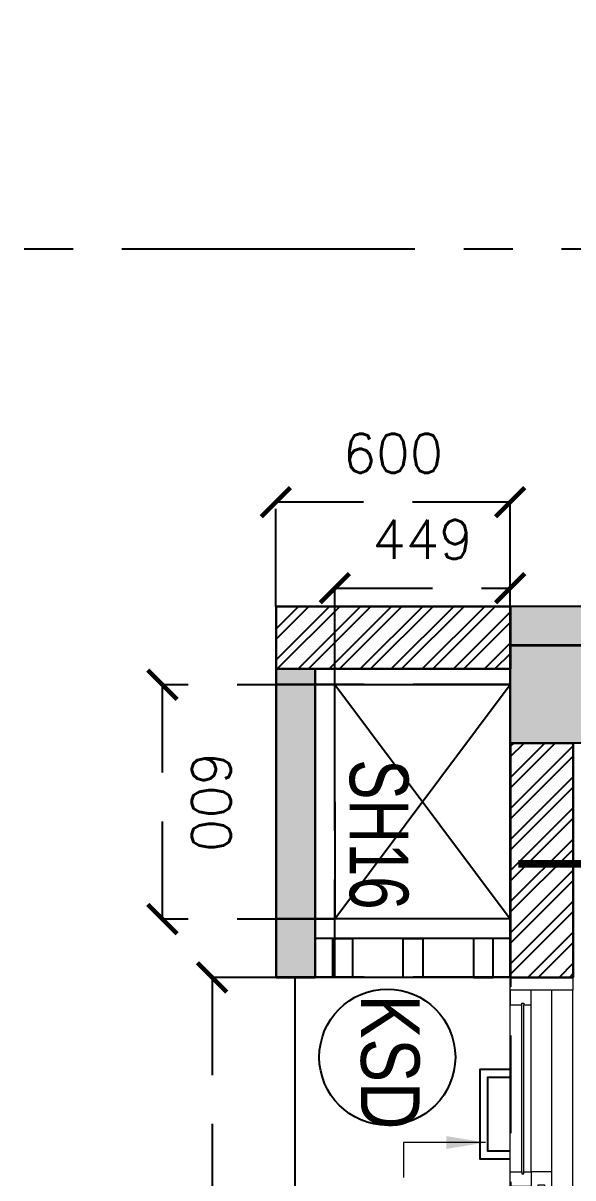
# Model space of a CAD drawing. Header units: millimetres. Extents: x -414464 to 1686, y -90036 to 108605.
# Drawn here: x -114048 to -112641, y -76748 to -73792 of the extents above; entities that cross this region are included whole.
import ezdxf
from ezdxf.enums import TextEntityAlignment as Align

# ---------------------------------------------------------------- set-up
doc = ezdxf.new("R2010")
doc.units = ezdxf.units.MM
doc.header["$LTSCALE"] = 1000
doc.header["$MEASUREMENT"] = 0
for name, pattern in [('$1$AUDIT_D_120904163729-0', [0]), ('$36$HIDDEN', [0.375, 0.25, -0.125]), ('3BHK-A$1$AUDIT_D_120904163729-0', [0]), ('3BHK-A$1$DASHED', [0.75, 0.5, -0.25]), ('AUDIT_D_120904163729-0', [0]), ('T8 - TYPICAL FLOOR CORE$1$HIDDEN', [0.375, 0.25, -0.125]), ('T8(T9 IS SIMILAR) - DIMENSION & TEXTING$1$HIDDEN', [0.375, 0.25, -0.125]), ('T8(T9 IS SIMILAR)$1$$0$HIDDEN', [0.375, 0.25, -0.125]), ('T8(T9 IS SIMILAR)$1$HIDDEN', [0.375, 0.25, -0.125]), ('T8_REFUGE COLUMNS$1$CENTER2', [1.125, 0.75, -0.125, 0.125, -0.125])]:
    doc.linetypes.add(name, pattern=pattern)
doc.layers.get('0').update_dxf_attribs({"linetype": 'AUDIT_D_120904163729-0'})
for name, color, linetype in [('$0$A-HATCH -160', 251, '$1$AUDIT_D_120904163729-0'), ('$21$A-DIMENSIONS', 2, '$36$HIDDEN'), ('3BHK-A$1$$1$A-Elev Feature-Chajja', 13, 'Continuous'), ('3BHK-A$1$$1$CUT-OUT', 49, 'Continuous'), ('3BHK-A$1$A-HATCH -160', 251, '3BHK-A$1$AUDIT_D_120904163729-0'), ('a-rcc', 3, 'Continuous'), ('T8 - TYPICAL FLOOR CORE$1$A-SLAB SUNK-AC LEDGES', 251, 'T8 - TYPICAL FLOOR CORE$1$HIDDEN'), ('T8(T9 IS SIMILAR) - DIMENSION & TEXTING$1$A-DIMENSIONS', 2, 'T8(T9 IS SIMILAR) - DIMENSION & TEXTING$1$HIDDEN'), ('T8(T9 IS SIMILAR) - DIMENSION & TEXTING$1$a-window-no', 125, 'Continuous'), ('T8(T9 IS SIMILAR)$1$$6$a-beam 2', 50, 'Continuous'), ('T8(T9 IS SIMILAR)$1$S-BEAM', 20, 'T8(T9 IS SIMILAR)$1$$0$HIDDEN'), ('T8_REFUGE COLUMNS$1$A-CENTERLINE', 193, 'T8_REFUGE COLUMNS$1$CENTER2'), ('T8_REFUGE COLUMNS$1$A-RCC COLS', 3, 'Continuous'), ('T8_REFUGE COLUMNS$1$A-SHEAR WALL THICKENING', 3, 'Continuous'), ('T8_TYPICAL COLUMNS$1$A-RCC COLS', 3, 'Continuous'), ('T8_TYPICAL COLUMNS$1$A-SHEAR WALL THICKENING', 3, 'Continuous')]:
    doc.layers.add(name, color=color, linetype=linetype)
for name, color, linetype, lineweight in [('3BHK-A$1$$0$Window', 4, 'Continuous', 20), ('3BHK-A$1$$1$A-WALL- 160', 6, 'Continuous', 30), ('3BHK-A$1$A-AC PIPE', 151, 'Continuous', 20), ('T8(T9 IS SIMILAR) - DIMENSION & TEXTING$1$R0-18-10-2014-T1-1st Podium Floor Plan$0$Text', 2, 'Continuous', 0), ('T8(T9 IS SIMILAR) - DIMENSION & TEXTING$1$T8 - TYPICAL FLOOR CORE$0$a-Text', 4, 'Continuous', 0), ('T8(T9 IS SIMILAR)$1$D&W', 8, 'Continuous', 25), ('T8(T9 IS SIMILAR)$1$SCPL BEAM', 191, 'T8(T9 IS SIMILAR)$1$$0$HIDDEN', 13)]:
    doc.layers.add(name, color=color, linetype=linetype, lineweight=lineweight)
doc.layers.add('T8_REFUGE COLUMNS$1$COL-HATCH', color=7, linetype='Continuous', lineweight=25, true_color=0xa3a3a3)
doc.styles.add('T8(T9 IS SIMILAR) - DIMENSION & TEXTING$1$LODHA STANDERD', font='sanss___.ttf')
doc.styles.add('T8(T9 IS SIMILAR) - DIMENSION & TEXTING$1$Romans 1', font='romans.shx', dxfattribs={"height": 100})
doc.styles.add('T8(T9 IS SIMILAR) - DIMENSION & TEXTING$1$T8 - TYPICAL FLOOR CORE$0$ARIAL ARROW', font='swisscl.ttf')
doc.styles.add('T8(T9 IS SIMILAR) - DIMENSION & TEXTING$1$Tahoma', font='tahoma.ttf')
doc.dimstyles.new('T8(T9 IS SIMILAR) - DIMENSION & TEXTING$1$ALPINE S', dxfattribs={"dimscale": 0, "dimtxt": 100, "dimasz": 75, "dimexe": 0, "dimexo": 0, "dimgap": 75, "dimtad": 1, "dimdec": 0, "dimzin": 0, "dimdsep": 46, "dimtxsty": 'T8(T9 IS SIMILAR) - DIMENSION & TEXTING$1$Romans 1', "dimblk": 'T8(T9 IS SIMILAR) - DIMENSION & TEXTING$1$_ArchTick', "dimcen": 0.09, "dimclrd": 256, "dimclre": 256, "dimclrt": 7, "dimadec": 0, "dimazin": 0, "dimtfac": 1, "dimtdec": 0, "dimtofl": 0, "dimtmove": 1, "dimatfit": 0, "dimldrblk": 'T8(T9 IS SIMILAR) - DIMENSION & TEXTING$1$_Open90', "dimfxl": 1, "dimtolj": 1, "dimtzin": 0, "dimarcsym": 0})
doc.dimstyles.new('T8(T9 IS SIMILAR) - DIMENSION & TEXTING$1$SAMATA STD', dxfattribs={"dimtxt": 100, "dimasz": 50, "dimexe": 50, "dimexo": 50, "dimgap": 10, "dimtad": 0, "dimdec": 0, "dimrnd": 5, "dimzin": 0, "dimdsep": 46, "dimtxsty": 'T8(T9 IS SIMILAR) - DIMENSION & TEXTING$1$Tahoma', "dimblk": 'T8(T9 IS SIMILAR) - DIMENSION & TEXTING$1$_Origin2', "dimcen": -50, "dimdle": 50, "dimclrd": 7, "dimclre": 7, "dimclrt": 7, "dimadec": 0, "dimazin": 0, "dimtfac": 1, "dimtdec": 0, "dimtmove": 1, "dimatfit": 3, "dimfxl": 150, "dimtfill": 1, "dimtolj": 1, "dimtzin": 0, "dimlwd": -1, "dimlwe": -1, "dimarcsym": 0})

# ---------------------------------------------------------------- blocks, each defined once
blk = doc.blocks.new('T8_REFUGE COLUMNS$1$A$C277F3394')
at = {"layer": 'T8_REFUGE COLUMNS$1$A-SHEAR WALL THICKENING', "linetype": 'ByBlock', "true_color": 0xa3a3a3}
h = blk.add_hatch(color=253, dxfattribs=at)
h.dxf.hatch_style = 1
h.paths.add_polyline_path([(10420.34402012825, -385.5002554934472), (10520.19542541658, -385.5002554934472), (10520.19542541658, 90.83558801654726), (10420.34402012825, 90.83558801654726)])
at = {"layer": 'T8_REFUGE COLUMNS$1$A-SHEAR WALL THICKENING', "linetype": 'ByBlock'}
blk.add_lwpolyline([(10420.34402012825, -385.5002554934472), (10520.19542541658, -385.5002554934472), (10520.19542541658, 90.83558801654726), (10420.34402012825, 90.83558801654726)], close=True, dxfattribs=at)
blk = doc.blocks.new('T8_REFUGE COLUMNS$1$A$C46A13422')
at = {"layer": 'T8_REFUGE COLUMNS$1$A-SHEAR WALL THICKENING', "linetype": 'ByBlock'}
blk.add_blockref('T8_REFUGE COLUMNS$1$A$C277F3394', (-5609.804574582027, -7500.000000004657), dxfattribs=at)
blk = doc.blocks.new('T8_REFUGE COLUMNS')
at = {"layer": 'T8_REFUGE COLUMNS$1$COL-HATCH', "linetype": 'ByBlock'}
h = blk.add_hatch(color=256, dxfattribs=at)
h.dxf.hatch_style = 1
h.paths.add_polyline_path([(1215612.069074492, -5719609.863253396), (1215862.069073092, -5719609.863253396), (1215862.069073092, -5715374.863253402), (1215612.069074492, -5715374.863253402)])
at = {"layer": 'T8_REFUGE COLUMNS$1$A-CENTERLINE'}
blk.add_line((1214597.093489862, -5722853.457671415), (1214597.093489862, -5698299.636913834), dxfattribs=at)
at = {"layer": 'T8_REFUGE COLUMNS$1$A-RCC COLS', "linetype": 'ByBlock'}
blk.add_lwpolyline([(1215612.069074492, -5719609.863253396), (1215862.069073092, -5719609.863253396), (1215862.069073092, -5715374.863253402), (1215612.069074492, -5715374.863253402)], close=True, dxfattribs=at)
blk.add_blockref('T8_REFUGE COLUMNS$1$A$C46A13422', (1210702.069074492, -5711724.863253396), dxfattribs=at)
blk = doc.blocks.new('T8_TYPICAL COLUMNS$1$A$C277F3394')
at = {"layer": 'T8_TYPICAL COLUMNS$1$A-SHEAR WALL THICKENING', "linetype": 'ByBlock'}
h = blk.add_hatch(color=31, dxfattribs=at)
h.dxf.hatch_style = 1
h.paths.add_polyline_path([(10420.34402012825, -385.5002554934472), (10520.19542541658, -385.5002554934472), (10520.19542541658, 90.83558801654726), (10420.34402012825, 90.83558801654726)])
blk.add_lwpolyline([(10420.34402012825, -385.5002554934472), (10520.19542541658, -385.5002554934472), (10520.19542541658, 90.83558801654726), (10420.34402012825, 90.83558801654726)], close=True, dxfattribs=at)
blk = doc.blocks.new('T8_TYPICAL COLUMNS$1$A$C46A13422')
at = {"layer": 'T8_TYPICAL COLUMNS$1$A-SHEAR WALL THICKENING', "linetype": 'ByBlock'}
blk.add_blockref('T8_TYPICAL COLUMNS$1$A$C277F3394', (-5609.804574582027, -7500.000000004657), dxfattribs=at)
blk = doc.blocks.new('T8_TYPICAL COLUMNS')
at = {"layer": 'T8_TYPICAL COLUMNS$1$A-RCC COLS', "linetype": 'ByBlock'}
for name, p in [('T8_REFUGE COLUMNS', (0, 0)), ('T8_TYPICAL COLUMNS$1$A$C46A13422', (1210702.069074492, -5711724.863253396))]:
    blk.add_blockref(name, p, dxfattribs=at)
blk = doc.blocks.new('3BHK-A$1$$0$1500')
at = {"layer": '3BHK-A$1$$0$Window', "color": 1, "lineweight": 13}
for p, q in [((1150276.486151809, -5694418.8163806), (1148842.486151809, -5694418.8163806)), ((1149307.486151809, -5694418.8163806), (1148879.986151809, -5694418.8163806)), ((1149307.486151809, -5694472.143047268), (1148879.986151809, -5694472.143047268)), ((1149773.736151809, -5694472.143047268), (1149344.986151809, -5694472.143047268)), ((1149811.236151809, -5694472.143047268), (1150276.48615181, -5694472.143047269)), ((1149307.486151809, -5694525.469713934), (1148842.486151809, -5694525.469713934)), ((1149773.736151809, -5694525.469713934), (1149344.986151809, -5694525.469713934)), ((1150238.986151809, -5694525.469713934), (1149811.236151809, -5694525.469713934)), ((1149773.736151809, -5694578.8163806), (1148842.486151809, -5694578.8163806)), ((1150238.986151809, -5694578.8163806), (1149811.236151809, -5694578.8163806))]:
    blk.add_line(p, q, dxfattribs=at)
at = {"layer": '3BHK-A$1$$0$Window', "color": 5, "lineweight": 13}
for p, q in [((1149307.486151809, -5694449.059713934), (1148879.986151809, -5694449.059713934)), ((1149307.486151809, -5694453.559713934), (1148879.986151809, -5694453.559713934)), ((1149773.736151809, -5694490.726380601), (1149344.986151809, -5694490.726380601)), ((1149773.736151809, -5694506.886380601), (1149344.986151809, -5694506.886380601)), ((1150238.986151809, -5694544.053047268), (1149811.236151809, -5694544.053047268)), ((1150238.986151809, -5694560.233047267), (1149811.236151809, -5694560.233047267))]:
    blk.add_line(p, q, dxfattribs=at)
at = {"layer": '3BHK-A$1$$0$Window', "color": 4, "lineweight": 13}
for points in [[(1148842.486151809, -5694418.8163806), (1148809.486151809, -5694418.8163806), (1148809.486151809, -5694578.8163806), (1148842.486151809, -5694578.8163806)], [(1148879.986151809, -5694453.559713934), (1148879.986151809, -5694472.143047268), (1148842.486151809, -5694472.143047268), (1148842.486151809, -5694418.8163806), (1148879.986151809, -5694418.8163806), (1148879.986151809, -5694449.059713934), (1148875.486151809, -5694449.059713934), (1148875.486151809, -5694453.559713934)], [(1149307.486151809, -5694453.559713934), (1149307.486151809, -5694472.143047268), (1149344.986151809, -5694472.143047268), (1149344.986151809, -5694418.8163806), (1149307.486151809, -5694418.8163806), (1149307.486151809, -5694449.059713934), (1149311.986151809, -5694449.059713934), (1149311.986151809, -5694453.559713934)], [(1150309.486151809, -5694418.8163806), (1150276.486151809, -5694418.8163806), (1150276.486151809, -5694578.8163806), (1150309.486151809, -5694578.8163806)], [(1149344.986151809, -5694506.886380601), (1149344.986151809, -5694525.469713934), (1149307.486151809, -5694525.469713934), (1149307.486151809, -5694472.143047268), (1149344.986151809, -5694472.143047268), (1149344.986151809, -5694490.726380601), (1149340.486151809, -5694490.726380601), (1149340.486151809, -5694506.886380601)], [(1149773.736151809, -5694506.886380601), (1149773.736151809, -5694525.469713934), (1149811.236151809, -5694525.469713934), (1149811.236151809, -5694472.143047268), (1149773.736151809, -5694472.143047268), (1149773.736151809, -5694490.726380601), (1149778.236151809, -5694490.726380601), (1149778.236151809, -5694506.886380601)], [(1149811.236151809, -5694560.233047267), (1149811.236151809, -5694578.8163806), (1149773.736151809, -5694578.8163806), (1149773.736151809, -5694525.469713934), (1149811.236151809, -5694525.469713934), (1149811.236151809, -5694544.053047268), (1149806.736151809, -5694544.053047268), (1149806.736151809, -5694560.233047267)], [(1150238.986151809, -5694560.233047267), (1150238.986151809, -5694578.8163806), (1150276.486151809, -5694578.8163806), (1150276.486151809, -5694525.469713934), (1150238.986151809, -5694525.469713934), (1150238.986151809, -5694544.053047268), (1150243.486151809, -5694544.053047268), (1150243.486151809, -5694560.233047267)]]:
    blk.add_lwpolyline(points, close=True, dxfattribs=at)
blk = doc.blocks.new('3BHK-A')
at = {"layer": '3BHK-A$1$A-HATCH -160', "linetype": 'ByBlock'}
h = blk.add_hatch(dxfattribs=at)
h.set_pattern_fill('ZIGZAG', color=256, scale=250)
h.set_pattern_definition([(9.213864076586625e-15, (1.30385160446167e-08, 0), (31.25, 31.25), [31.25, -31.25]), (90, (31.25000001303852, 0), (-31.25, 31.25), [31.25, -31.25])])
h.paths.add_polyline_path([(1185182.784720457, -5714749.522536782), (1186532.739604953, -5714749.522536782), (1186532.739604953, -5714149.53015602), (1186632.739604953, -5714149.53015602), (1186632.739604954, -5714749.522536783), (1188712.739604953, -5714749.522536781), (1188712.737810913, -5714049.530156025), (1189032.455970523, -5714049.530156025), (1189032.456343462, -5714149.529336603), (1188812.739604953, -5714149.530156019), (1188812.739604953, -5715449.514917542), (1189032.455970523, -5715449.514098127), (1189032.455970527, -5715549.514098127), (1188712.739604953, -5715549.514917542), (1188712.739604953, -5714849.522536781), (1186632.739604953, -5714849.522536783), (1186632.739604953, -5715664.522575011), (1186532.739604953, -5715664.522575011), (1186532.739604953, -5714849.522536783), (1185182.784793119, -5714849.522536782)])
h.paths.add_polyline_path([(1185182.784720457, -5713249.522536782), (1185782.739604953, -5713249.522536782), (1185782.739604953, -5713149.522536782), (1185182.784720457, -5713149.522536782)])
h.paths.add_polyline_path([(1186532.739604953, -5710699.522536782), (1186632.739604953, -5710699.522536782), (1186632.739604953, -5713249.522536782), (1186532.739604953, -5713249.522536782)])
h.paths.add_polyline_path([(1186532.739604954, -5717399.522536783), (1186632.739604953, -5717399.522536783), (1186632.739604953, -5716414.522575011), (1186532.739604954, -5716414.522575011)])
h.paths.add_polyline_path([(1194902.150947615, -5715375.036354459), (1194082.260591126, -5715375.036354459), (1194082.260591126, -5715475.036354459), (1194902.150947615, -5715475.036354459)])
h.paths.add_polyline_path([(1195782.150947615, -5715375.036354459), (1196682.238411872, -5715375.036354459), (1196682.238411872, -5715475.036354459), (1195782.150947615, -5715475.036354459)])
h.paths.add_polyline_path([(1194132.526145509, -5714149.863253383), (1196532.369635714, -5714149.863253383), (1196532.369635714, -5714049.863253383), (1194132.526145509, -5714049.863253383)])
h.paths.add_polyline_path([(1197432.369635714, -5711800.181709208), (1197532.369635713, -5711800.181709208), (1197532.369635713, -5714149.863253383), (1197432.369635714, -5714149.863253383)])
h.paths.add_polyline_path([(1198282.369635714, -5714149.863253383), (1198958.700144985, -5714149.863253387), (1198958.700144985, -5714049.864075284), (1198282.369635714, -5714049.864075281)])
h.paths.add_polyline_path([(1196871.920479781, -5720208.620572756), (1196082.231456206, -5720209.680859622), (1196082.33626486, -5720109.672830017), (1196082.234802242, -5720109.680760174), (1196182.231456206, -5720109.680761719), (1196871.920479781, -5720108.620474854)])
h.paths.add_polyline_path([(1193397.244164141, -5709939.875150396), (1193882.260591126, -5709939.579262343), (1193882.260591126, -5710040.054321714), (1193397.32087479, -5710040.054321714)])
h.paths.add_polyline_path([(1186632.700148101, -5708554.689457875), (1187192.339545021, -5708554.76753319), (1187192.339545021, -5708654.722368722), (1186632.703050737, -5708654.722368754)])
h.paths.add_polyline_path([(1194182.260592735, -5715723.976018642), (1194082.260591126, -5715723.976018642), (1194082.260591126, -5715473.976018642), (1194182.260592735, -5715473.976018642)])
h = blk.add_hatch(dxfattribs=at)
h.set_pattern_fill('ANSI32', color=256, scale=150, angle=-89.99999999999999)
h.set_pattern_definition([(45.00000000000001, (1184211.520444183, -5724246.762942554), (-39.77475644174329, 39.77475644174329), []), (45.00000000000001, (1184238.036948432, -5724246.762942554), (-39.77475644174329, 39.77475644174329), [])])
h.paths.add_polyline_path([(1196682.195856114, -5719448.675101233), (1196082.339695834, -5719448.674826953), (1196082.33632182, -5719609.863116243), (1196682.195828136, -5719609.863390524)])
h = blk.add_hatch(dxfattribs=at)
h.set_pattern_fill('ANSI32', color=256, scale=150)
h.set_pattern_definition([(45.00000000000001, (99.04010697454214, 1285.594474900514), (-39.77475644174329, 39.7747564417433), []), (45.00000000000001, (125.556611225009, 1285.594474900514), (-39.77475644174329, 39.7747564417433), [])])
h.paths.add_polyline_path([(1196871.920479781, -5719609.863820978), (1197031.920479781, -5719609.863820978), (1197031.920479781, -5720209.863820978), (1196871.920479781, -5720209.863820978)])
at = {"linetype": 'ByBlock', "elevation": -0.5138890929442232}
for points in [[(1195846.335100719, -5719609.862084992), (1195846.335100719, -5719687.65234325), (1195618.118196138, -5719687.65234325), (1195618.118196138, -5719609.893145261)], [(1195826.335100719, -5719609.862084992), (1195826.335100719, -5719667.65234325), (1195638.118196138, -5719667.65234325), (1195638.118196138, -5719609.893145261)]]:
    blk.add_lwpolyline(points, dxfattribs=at)
at = {"layer": '3BHK-A$1$$1$A-Elev Feature-Chajja', "color": 4, "elevation": -0.02432551863291288}
for points in [[(1196082.234802244, -5719703.481157062), (1196082.234802244, -5719653.481157062), (1196182.234802061, -5719653.478802872), (1196182.234802061, -5719703.478802872)], [(1196082.234802245, -5719833.620425903), (1196082.234802245, -5719883.620425903), (1196182.234802062, -5719883.622780093), (1196182.234802062, -5719833.622780093)], [(1196082.234802244, -5720013.759694745), (1196082.234802244, -5720063.759694745), (1196182.234802061, -5720063.762048935), (1196182.234802061, -5720013.762048935)]]:
    blk.add_lwpolyline(points, close=True, dxfattribs=at)
at = {"layer": '3BHK-A$1$$1$A-WALL- 160', "linetype": 'ByBlock'}
for p, q in [((1196871.920479781, -5720208.620523805), (1196871.920479781, -5719608.620523805)), ((1196871.920479781, -5719608.620523805), (1197031.920479781, -5719608.620523805)), ((1197031.920479781, -5719608.620523805), (1197031.920479781, -5720208.620523805)), ((1197031.920479781, -5720208.620523805), (1196082.231456206, -5720208.620425902, -0.02432551863291288))]:
    blk.add_line(p, q, dxfattribs=at)
at = {"layer": '3BHK-A$1$$1$A-WALL- 160', "linetype": 'ByBlock', "elevation": -0.02432551863291288}
for points in [[(1196682.195856114, -5719448.675101233), (1196082.339695834, -5719448.674826953), (1196082.336349797, -5719609.863116243), (1196682.195856114, -5719609.863390524)], [(1196871.920479781, -5720108.620523805), (1196082.234802242, -5720108.620425903), (1196082.231456206, -5720208.620425903), (1196871.920479781, -5720208.620523806)]]:
    blk.add_lwpolyline(points, close=True, dxfattribs=at)
at = {"layer": '3BHK-A$1$$1$CUT-OUT'}
for p, q in [((1196082.234802247, -5719608.620425903, -0.02432551863291288), (1196082.234802242, -5720108.620425903, -0.02432551863291288)), ((1196182.234802247, -5719608.620425903, -0.02432551863291288), (1196182.234802242, -5720108.620425903, -0.02432551863291288)), ((1196232.234802245, -5720058.620474854, -0.02432551863291288), (1196831.920479781, -5719609.863253383, -0.02432551863291288)), ((1196831.920479781, -5720058.620474854, -0.02432551863291288), (1196232.234802245, -5719609.863253383, -0.02432551863291288))]:
    blk.add_line(p, q, dxfattribs=at)
at = {"layer": '3BHK-A$1$$1$CUT-OUT', "elevation": -0.02432551863291288}
blk.add_lwpolyline([(1196232.234802245, -5720057.999036638), (1196831.920479781, -5720058.620474854), (1196831.920479781, -5719609.863253383), (1196232.234802245, -5719609.241815167)], close=True, dxfattribs=at)
at = {"layer": '3BHK-A$1$A-AC PIPE', "linetype": '3BHK-A$1$DASHED', "ltscale": 0.1, "const_width": 20, "elevation": 0.1010743518941257}
blk.add_lwpolyline([(1192557.721236588, -5717490.557366248), (1194287.312476358, -5717490.557366248), (1194287.312476358, -5719378.672653027), (1196372.854030069, -5719378.672653027), (1196372.854030069, -5719589.016396596)], dxfattribs=at)
at = {"layer": '3BHK-A$1$$1$A-WALL- 160', "linetype": 'ByBlock', "rotation": 180}
blk.add_blockref('3BHK-A$1$$0$1500', (2344891.717608005, -11414028.67846558, -0.5138890929442232), dxfattribs=at)
blk = doc.blocks.new('T8 - TYPICAL FLOOR CORE')
at = {"layer": 'T8 - TYPICAL FLOOR CORE$1$A-SLAB SUNK-AC LEDGES', "linetype": 'ByBlock'}
blk.add_line((1218512.069075297, -5720159.863253392), (1216462.326342398, -5720159.863253392), dxfattribs=at)
blk = doc.blocks.new('T8(T9 IS SIMILAR) - DIMENSION & TEXTING$1$WINDOW TAG')
at = {"layer": 'T8(T9 IS SIMILAR) - DIMENSION & TEXTING$1$a-window-no'}
blk.add_circle((0, 0), 174.0900956831736, dxfattribs=at)
at = {"layer": 'T8(T9 IS SIMILAR) - DIMENSION & TEXTING$1$a-window-no', "style": 'T8(T9 IS SIMILAR) - DIMENSION & TEXTING$1$LODHA STANDERD'}
blk.add_attdef('WINDOW', text='', height=150, dxfattribs=at).set_placement((11.34681474116587, 2.790841638110578), align=Align.MIDDLE_CENTER)
blk = doc.blocks.new('T8(T9 IS SIMILAR) - DIMENSION & TEXTING$1$_ArchTick')
at = {"color": 0, "linetype": 'ByBlock', "const_width": 0.15}
blk.add_lwpolyline([(-0.5, -0.5), (0.5, 0.5)], dxfattribs=at)
blk = doc.blocks.new('*D1332')
at = {"layer": 'T8(T9 IS SIMILAR) - DIMENSION & TEXTING$1$A-DIMENSIONS', "linetype": 'T8(T9 IS SIMILAR) - DIMENSION & TEXTING$1$HIDDEN', "lineweight": -2, "transparency": 16777216}
for p, q in [((1215713.139774835, -5720058.619992951), (1215713.139774835, -5720499.875767447)), ((1216312.825452353, -5720058.619992941), (1216312.825452353, -5720499.875767447))]:
    blk.add_line(p, q, dxfattribs=at)
at = {"layer": 'T8(T9 IS SIMILAR) - DIMENSION & TEXTING$1$A-DIMENSIONS', "lineweight": -2, "transparency": 16777216}
blk.add_line((1216312.825452353, -5720499.875767447), (1215713.139774835, -5720499.875767447), dxfattribs=at)
at = {"layer": 'T8(T9 IS SIMILAR) - DIMENSION & TEXTING$1$A-DIMENSIONS', "linetype": 'ByBlock', "lineweight": -2, "transparency": 16777216, "xscale": 75, "yscale": 75, "zscale": 75, "rotation": 180}
blk.add_blockref('T8(T9 IS SIMILAR) - DIMENSION & TEXTING$1$_ArchTick', (1215713.139774835, -5720499.875767447), dxfattribs=at)
at = {"layer": 'T8(T9 IS SIMILAR) - DIMENSION & TEXTING$1$A-DIMENSIONS', "linetype": 'ByBlock', "lineweight": -2, "transparency": 16777216, "xscale": 75, "yscale": 75, "zscale": 75}
blk.add_blockref('T8(T9 IS SIMILAR) - DIMENSION & TEXTING$1$_ArchTick', (1216312.825452353, -5720499.875767447), dxfattribs=at)
at = {"layer": 'T8(T9 IS SIMILAR) - DIMENSION & TEXTING$1$A-DIMENSIONS', "color": 7, "linetype": 'ByBlock', "transparency": 16777216, "insert": (1216012.982613594, -5720374.875767447), "char_height": 100, "attachment_point": 5, "style": 'T8(T9 IS SIMILAR) - DIMENSION & TEXTING$1$Romans 1', "bg_fill": 3, "box_fill_scale": 1.25, "bg_fill_color": 256, "bg_fill_true_color": 13158600, "bg_fill_transparency": 0}
blk.add_mtext('\\A1;600', dxfattribs=at)
blk = doc.blocks.new('T8(T9 IS SIMILAR) - DIMENSION & TEXTING$1$_Open90')
at = {"color": 0, "linetype": 'ByBlock', "lineweight": -2}
for p, q in [((-0.5, 0.5), (0, 0)), ((0, 0), (-1, 0)), ((0, 0), (-0.5, -0.5))]:
    blk.add_line(p, q, dxfattribs=at)
blk = doc.blocks.new('*D1333')
at = {"layer": 'T8(T9 IS SIMILAR) - DIMENSION & TEXTING$1$A-DIMENSIONS', "linetype": 'T8(T9 IS SIMILAR) - DIMENSION & TEXTING$1$HIDDEN', "lineweight": -2, "transparency": 16777216}
for p, q in [((1215862.52614271, -5719609.863253386), (1215245.500687112, -5719609.863253386)), ((1215512.67474022, -5720209.620523808), (1215245.500687112, -5720209.620523808))]:
    blk.add_line(p, q, dxfattribs=at)
at = {"layer": 'T8(T9 IS SIMILAR) - DIMENSION & TEXTING$1$A-DIMENSIONS', "lineweight": -2, "transparency": 16777216}
blk.add_line((1215245.500687112, -5719609.863253386), (1215245.500687112, -5720209.620523808), dxfattribs=at)
at = {"layer": 'T8(T9 IS SIMILAR) - DIMENSION & TEXTING$1$A-DIMENSIONS', "linetype": 'ByBlock', "lineweight": -2, "transparency": 16777216, "xscale": 75, "yscale": 75, "zscale": 75}
for p, rotation in [((1215245.500687112, -5719609.863253386), 90), ((1215245.500687112, -5720209.620523808), 270)]:
    blk.add_blockref('T8(T9 IS SIMILAR) - DIMENSION & TEXTING$1$_ArchTick', p, dxfattribs=dict(at, rotation=rotation))
at = {"layer": 'T8(T9 IS SIMILAR) - DIMENSION & TEXTING$1$A-DIMENSIONS', "color": 7, "linetype": 'ByBlock', "transparency": 16777216, "insert": (1215120.500687113, -5719909.741888597), "char_height": 100, "attachment_point": 5, "rotation": 90, "style": 'T8(T9 IS SIMILAR) - DIMENSION & TEXTING$1$Romans 1', "bg_fill": 3, "box_fill_scale": 1.25, "bg_fill_color": 256, "bg_fill_true_color": 13158600, "bg_fill_transparency": 0}
blk.add_mtext('\\A1;600', dxfattribs=at)
blk = doc.blocks.new('T8(T9 IS SIMILAR) - DIMENSION & TEXTING$1$_Origin2')
at = {"color": 0, "linetype": 'ByBlock', "lineweight": -2}
blk.add_line((-0.5, 0), (-1, 0), dxfattribs=at)
for radius in [0.5, 0.25]:
    blk.add_circle((0, 0), radius, dxfattribs=at)
blk = doc.blocks.new('*D1251')
at = {"layer": 'T8(T9 IS SIMILAR) - DIMENSION & TEXTING$1$A-DIMENSIONS', "linetype": 'T8(T9 IS SIMILAR) - DIMENSION & TEXTING$1$HIDDEN', "lineweight": -2, "transparency": 16777216}
for p, q in [((1216462.326342398, -5720159.863253386), (1216462.326342398, -5720372.896482076)), ((1218512.069075297, -5720159.863253386), (1218512.069075297, -5720372.896482076))]:
    blk.add_line(p, q, dxfattribs=at)
at = {"layer": 'T8(T9 IS SIMILAR) - DIMENSION & TEXTING$1$A-DIMENSIONS', "lineweight": -2, "transparency": 16777216}
blk.add_line((1216462.326342398, -5720372.896482076), (1218512.069075297, -5720372.896482076), dxfattribs=at)
at = {"layer": 'T8(T9 IS SIMILAR) - DIMENSION & TEXTING$1$A-DIMENSIONS', "linetype": 'ByBlock', "lineweight": -2, "transparency": 16777216, "xscale": 75, "yscale": 75, "zscale": 75, "rotation": 180}
blk.add_blockref('T8(T9 IS SIMILAR) - DIMENSION & TEXTING$1$_ArchTick', (1216462.326342398, -5720372.896482076), dxfattribs=at)
at = {"layer": 'T8(T9 IS SIMILAR) - DIMENSION & TEXTING$1$A-DIMENSIONS', "linetype": 'ByBlock', "lineweight": -2, "transparency": 16777216, "xscale": 75, "yscale": 75, "zscale": 75}
blk.add_blockref('T8(T9 IS SIMILAR) - DIMENSION & TEXTING$1$_ArchTick', (1218512.069075297, -5720372.896482076), dxfattribs=at)
at = {"layer": 'T8(T9 IS SIMILAR) - DIMENSION & TEXTING$1$A-DIMENSIONS', "color": 7, "linetype": 'ByBlock', "transparency": 16777216, "insert": (1217487.197708847, -5720247.896482076), "char_height": 100, "attachment_point": 5, "style": 'T8(T9 IS SIMILAR) - DIMENSION & TEXTING$1$Romans 1'}
blk.add_mtext('\\A1;2050', dxfattribs=at)
blk = doc.blocks.new('*D1241')
at = {"layer": 'T8(T9 IS SIMILAR) - DIMENSION & TEXTING$1$A-DIMENSIONS', "linetype": 'T8(T9 IS SIMILAR) - DIMENSION & TEXTING$1$HIDDEN', "lineweight": -2, "transparency": 16777216}
for p, q in [((1215712.674727638, -5719609.863253396), (1215465.796723262, -5719609.863253396)), ((1215713.139774835, -5720058.619992951), (1215465.796723262, -5720058.619992951))]:
    blk.add_line(p, q, dxfattribs=at)
at = {"layer": 'T8(T9 IS SIMILAR) - DIMENSION & TEXTING$1$A-DIMENSIONS', "lineweight": -2, "transparency": 16777216}
blk.add_line((1215465.796723262, -5720058.619992951), (1215465.796723262, -5719609.863253396), dxfattribs=at)
at = {"layer": 'T8(T9 IS SIMILAR) - DIMENSION & TEXTING$1$A-DIMENSIONS', "linetype": 'ByBlock', "lineweight": -2, "transparency": 16777216, "xscale": 75, "yscale": 75, "zscale": 75}
for p, rotation in [((1215465.796723262, -5719609.863253396), 90), ((1215465.796723262, -5720058.619992951), 270)]:
    blk.add_blockref('T8(T9 IS SIMILAR) - DIMENSION & TEXTING$1$_ArchTick', p, dxfattribs=dict(at, rotation=rotation))
at = {"layer": 'T8(T9 IS SIMILAR) - DIMENSION & TEXTING$1$A-DIMENSIONS', "color": 7, "linetype": 'ByBlock', "transparency": 16777216, "insert": (1215340.796723263, -5719834.241623173), "char_height": 100, "attachment_point": 5, "rotation": 90, "style": 'T8(T9 IS SIMILAR) - DIMENSION & TEXTING$1$Romans 1', "bg_fill": 3, "box_fill_scale": 1.25, "bg_fill_color": 256, "bg_fill_true_color": 13158600, "bg_fill_transparency": 0}
blk.add_mtext('\\A1;449', dxfattribs=at)
blk = doc.blocks.new('T8(T9 IS SIMILAR) - DIMENSION & TEXTING')
at = {"layer": 'T8(T9 IS SIMILAR) - DIMENSION & TEXTING$1$a-window-no'}
ref = blk.add_blockref('T8(T9 IS SIMILAR) - DIMENSION & TEXTING$1$WINDOW TAG', (1216666.338293536, -5719924.29432944), dxfattribs=at)
ref.add_attrib('WINDOW', 'KSD', dxfattribs={"height": 150, "style": 'T8(T9 IS SIMILAR) - DIMENSION & TEXTING$1$LODHA STANDERD', "width": 0.8}).set_placement((1216679.001980704, -5719916.770977516), align=Align.MIDDLE_CENTER)
at = {"layer": 'T8(T9 IS SIMILAR) - DIMENSION & TEXTING$1$T8 - TYPICAL FLOOR CORE$0$a-Text', "linetype": 'ByBlock', "insert": (1214346.567107856, -5720022.528259563), "char_height": 150, "width": 3499.365512000397, "attachment_point": 7, "style": 'T8(T9 IS SIMILAR) - DIMENSION & TEXTING$1$T8 - TYPICAL FLOOR CORE$0$ARIAL ARROW'}
blk.add_mtext('\\pi1557.56283;SH16', dxfattribs=at)
at = {"layer": 'T8(T9 IS SIMILAR) - DIMENSION & TEXTING$1$A-DIMENSIONS', "linetype": 'ByBlock'}
for base, p1, p2, override, picture, middle in [((1215713.139774835, -5720499.875767447, 0.4895635743113104), (1216312.825452353, -5720058.619992941, 0.9791271486226207), (1215713.139774835, -5720058.619992951, 0.9791271486226207), {"dimscale": 1, "dimfxl": 5, "dimtfill": 1, "dimarcsym": 1}, '*D1332', (1216012.982613594, -5720374.875767447, 0.4895635743113104)), ((1218512.069075297, -5720372.896482076), (1216462.326342398, -5720159.863253386), (1218512.069075297, -5720159.863253386), {"dimscale": 1, "dimfxl": 5, "dimarcsym": 1}, '*D1251', (1217487.197708847, -5720247.896482076))]:
    dim = blk.add_linear_dim(base=base, p1=p1, p2=p2, dimstyle='T8(T9 IS SIMILAR) - DIMENSION & TEXTING$1$ALPINE S', override=override, dxfattribs=at)
    dim.commit()
    dim.dimension.update_dxf_attribs({"geometry": picture, "text_midpoint": middle})
at = {"layer": 'T8(T9 IS SIMILAR) - DIMENSION & TEXTING$1$R0-18-10-2014-T1-1st Podium Floor Plan$0$Text'}
blk.add_leader([(1216885.012844551, -5719672.942304706), (1216884.985639768, -5719882.697896828), (1216974.19850918, -5719882.742585916)], dimstyle='T8(T9 IS SIMILAR) - DIMENSION & TEXTING$1$SAMATA STD', override={"dimscale": 1, "dimasz": 100, "dimclrd": 2, "dimfxlon": 1, "dimarcsym": 1}, dxfattribs=at)
at = {"layer": 'T8(T9 IS SIMILAR) - DIMENSION & TEXTING$1$A-DIMENSIONS', "linetype": 'ByBlock'}
dim = blk.add_linear_dim(base=(1215245.500687112, -5720209.620523808), p1=(1215862.52614271, -5719609.863253386), p2=(1215512.67474022, -5720209.620523808, 0.5138890929442232), angle=90, dimstyle='T8(T9 IS SIMILAR) - DIMENSION & TEXTING$1$ALPINE S', override={"dimscale": 1, "dimfxl": 5, "dimtfill": 1, "dimarcsym": 1}, dxfattribs=at)
dim.commit()
dim.dimension.update_dxf_attribs({"geometry": '*D1333', "text_midpoint": (1215120.500687113, -5719909.741888597)})
dim = blk.add_linear_dim(base=(1215465.796723262, -5719609.863253396), p1=(1215713.139774835, -5720058.619992951, 0.4895635743113104), p2=(1215712.674727638, -5719609.863253396, 0.4895635743113104), angle=90, dimstyle='T8(T9 IS SIMILAR) - DIMENSION & TEXTING$1$ALPINE S', override={"dimscale": 1, "dimfxl": 5, "dimtfill": 1, "dimarcsym": 1}, dxfattribs=at)
dim.commit()
dim.dimension.update_dxf_attribs({"geometry": '*D1241', "text_midpoint": (1215340.796723263, -5719834.241623173)})
blk = doc.blocks.new('T8(T9 IS SIMILAR)')
at = {"layer": 'T8(T9 IS SIMILAR)$1$D&W', "linetype": 'ByBlock', "xscale": -1}
blk.add_blockref('3BHK-A', (2412544.595220001, 0, 0.5138890929442232), dxfattribs=at)
at = {"layer": 'T8(T9 IS SIMILAR)$1$D&W', "linetype": 'ByBlock'}
blk.add_blockref('T8 - TYPICAL FLOOR CORE', (1.862645149230957e-09, 0), dxfattribs=at)
blk.add_blockref('T8_TYPICAL COLUMNS', (1.862645149230957e-09, 0), dxfattribs=at)
at = {"layer": 'T8(T9 IS SIMILAR)$1$$6$a-beam 2', "linetype": 'ByBlock'}
blk.add_blockref('T8(T9 IS SIMILAR) - DIMENSION & TEXTING', (1.862645149230957e-09, 0), dxfattribs=at)
at = {"layer": 'T8(T9 IS SIMILAR)$1$S-BEAM'}
for p, q in [((1215512.674740218, -5719608.314623395, 0.513889092946556), (1215512.674740218, -5720208.241688499, 0.513889092946556)), ((1215712.674740218, -5719608.314623395, 0.513889092946556), (1215712.674740218, -5720208.241688499, 0.513889092946556)), ((1218361.017000034, -5719608.309291909, -0.3323771528167498), (1215861.08246155, -5719608.315629194, -0.02543754766014805)), ((1216312.004627927, -5719608.469874689), (1216311.95400606, -5720208.505441377)), ((1216462.004627927, -5719608.469874689), (1216461.95400606, -5720208.505441377)), ((1216461.954022978, -5720058.30490128), (1215512.102271192, -5720058.241688499, 0.820643773175217)), ((1216461.954022978, -5720208.30490128), (1215512.102271192, -5720208.241688499, 0.820643773175217))]:
    blk.add_line(p, q, dxfattribs=at)
at = {"layer": 'T8(T9 IS SIMILAR)$1$S-BEAM', "elevation": -0.1662015998554092}
blk.add_lwpolyline([(1218511.855881491, -5719608.241688529), (1218512.282269099, -5720159.737704304), (1216461.9581006, -5720159.971684246)], dxfattribs=at)
at = {"layer": 'T8(T9 IS SIMILAR)$1$SCPL BEAM', "linetype": 'T8(T9 IS SIMILAR)$1$HIDDEN'}
blk.add_line((1216461.506889357, -5717635.159837851, 2.823019724667526), (1216462.004627927, -5719608.469874689), dxfattribs=at)
blk = doc.blocks.new('A$C48506478')
at = {"layer": '$21$A-DIMENSIONS', "linetype": 'ByBlock'}
blk.add_blockref('T8(T9 IS SIMILAR)', (-1195542.605633154, 5727884.643967762), dxfattribs=at)
at = {"layer": '$0$A-HATCH -160', "linetype": 'ByBlock'}
blk.add_blockref('T8(T9 IS SIMILAR) - DIMENSION & TEXTING', (-1195542.605633154, 5727884.643967762), dxfattribs=at)

msp = doc.modelspace()

# ---------------------------------------------------------------- block references
at = {"layer": 'a-rcc', "linetype": 'ByBlock', "rotation": 270}
msp.add_blockref('A$C48506478', (-121075.9935740144, -55315.34865896589, -0.03228150548557907), dxfattribs=at)

doc.saveas('drawing.dxf')
